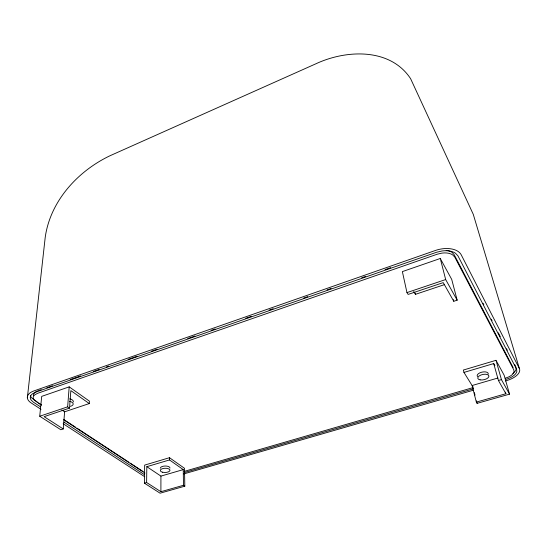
<?xml version="1.0" encoding="UTF-8"?>
<svg xmlns="http://www.w3.org/2000/svg" width="547" height="547" viewBox="0 0 547 547"><rect width="100%" height="100%" fill="white"/><g stroke="black" fill="none" stroke-linecap="round" stroke-linejoin="round"><path stroke-width="0.82" d="M160.9 491.698L160.927 476.102L146.822 466.68L146.617 482.522L160.9 491.698L183.484 485.285L184.811 486.187L184.517 468.321L169.488 457.702L144.661 465.107L144.401 483.165L160.08 493.196L184.811 486.187M64.614 411.816L89.27 403.563L89.414 401.142L69.195 386.859L41.709 396.37L39.726 416.246L60.833 429.744L63.247 428.957L64.614 411.816L61.825 409.956M63.247 428.957L44.109 416.657L69.524 408.124L70.857 390.626L89.27 403.563M69.524 408.124L67.643 406.845L69.195 386.859M27.35 397.806L45.189 237.583C50.153 201.248 77.653 171.156 109.968 155.765L316.077 63.705C346.183 49.681 390.161 47.63 410.612 78.693L473.292 214.39L519.383 368.555A17.381 8.232 -12.6 0 1 507.035 380.48L505.394 380.958M35.295 392.199L37.948 390.838M505.264 378.25L508.751 376.904A11.658 5.518 -12.6 0 0 514.036 371.789L513.824 369.936L454.796 257.131L452.718 254.929A14.031 8.205 -13.8 0 0 441.894 253.117L437.251 254.205L37.695 393.286L35.042 394.647A11.808 5.791 3 0 0 33.859 399.7L41.456 405.224M506.153 379.372L510.242 377.792A14.516 6.879 -12.6 0 0 516.847 371.427L516.6 369.246L457.942 255.852L455.514 253.261A17.477 10.222 -13.8 0 0 441.997 250.984L436.533 252.27L35.692 392.151L32.574 393.758A14.707 7.207 3 0 0 31.131 400.062L33.353 402.148L40.478 406.797M38.748 390.551L41.169 389.71M46.803 387.741L52.444 385.772M70.16 379.584L80.628 375.933M93.516 371.427L99.151 369.457M106.398 366.928L108.819 366.087M128.142 359.338L137.003 356.241M151.498 351.181L157.139 349.212M187.744 338.525L194.992 335.995M211.094 330.367L215.121 328.959M245.726 318.272L251.367 316.303M269.083 310.122L273.11 308.713M303.715 298.026L307.742 296.618M327.065 289.869L331.092 288.46M361.697 277.773L365.724 276.372M385.054 269.616L390.688 267.654M440.273 258.492L402.373 271.606L406.961 292.59L408.117 294.416L443.241 282.621L453.764 301.281L457.162 300.173L451.726 279.421L440.273 258.492L445.675 279.558L457.162 300.173M39.726 416.246L67.643 406.845M406.961 292.59L445.675 279.558M413.71 291.524L415.453 294.341L444.26 284.693M495.999 360.316L463.364 370.046L463.959 372.418L472.102 385.526L476.341 402.113L477.114 403.337L509.524 394.155L504.122 375.16L495.999 360.316L501.428 379.618L509.524 394.155M146.822 466.68L169.495 459.945L183.245 469.606L183.484 485.285M463.959 372.418L493.715 363.57L494.898 365.697M160.927 476.102L183.245 469.606M472.102 385.526L497.968 377.998M184.059 471.446L472.492 387.761M144.401 483.165L146.617 482.522M493.715 363.57L498.426 380.486L501.428 379.618M184.339 472.567L473.312 388.876M183.751 473.934L473.387 390.209M476.341 402.113L505.893 393.724L505.449 392.137M40.984 409.32L30.967 402.811A17.607 8.629 3 0 1 33.682 391.009L435.809 250.328A20.923 12.239 -13.8 0 1 461.1 254.581L519.383 368.555M63.165 423.734L144.743 476.724M63.985 422.14L144.49 474.673M37.169 402.052L31.391 397.628A14.68 7.227 3 0 1 30.529 395.433M38.591 402.982L41.428 404.848M64.184 419.775L75.561 427.234M76.983 428.171L128.88 462.215M130.302 463.152L143.102 471.548M63.582 419.727L144.941 473.066M498.426 380.486L505.893 393.724M513.134 367.591L454.099 254.553L452.027 252.352A13.996 8.219 -13.9 0 0 446.161 250.403M483.056 303.277L483.835 304.788M491.268 319.181L492.047 320.699M498.31 332.815L500.266 336.603M506.522 348.726L507.301 350.237M514.734 364.63L515.52 366.148M453.333 299.626L453.764 301.281M472.697 386.086L473.333 388.548M474.379 392.657L475.015 395.119M476.485 400.876L477.114 403.337M415.173 293.069L415.453 294.341M515.91 366.9L516.149 369.088A14.489 6.892 -12.6 0 1 512.812 373.533M169.488 457.702L169.495 459.945M69.537 401.313A5.696 2.783 2.1 0 1 73.161 403.789A5.696 2.783 2.1 0 1 70.358 406.339M69.729 398.866A5.689 2.79 2.2 0 1 73.291 401.977M160.298 468.246A4.841 2.12 -1.6 0 1 165.173 466.023A4.841 2.12 -1.6 0 1 169.98 468.054M477.531 376.589A5.668 2.708 -12 0 1 481.893 372.145A5.668 2.708 -12 0 1 488.266 374.059M33.429 395.508A11.781 5.805 3 0 1 34.7 392.691M162.671 472.246A4.848 2.113 -1.6 0 0 169.994 470.283A4.848 2.113 -1.6 0 0 162.767 468.581A4.848 2.113 -1.6 0 0 162.671 472.246M480.163 379.878A5.675 2.701 -12 0 0 488.909 376.425A5.675 2.701 -12 0 0 480.963 375.003A5.675 2.701 -12 0 0 480.163 379.878"/></g></svg>
